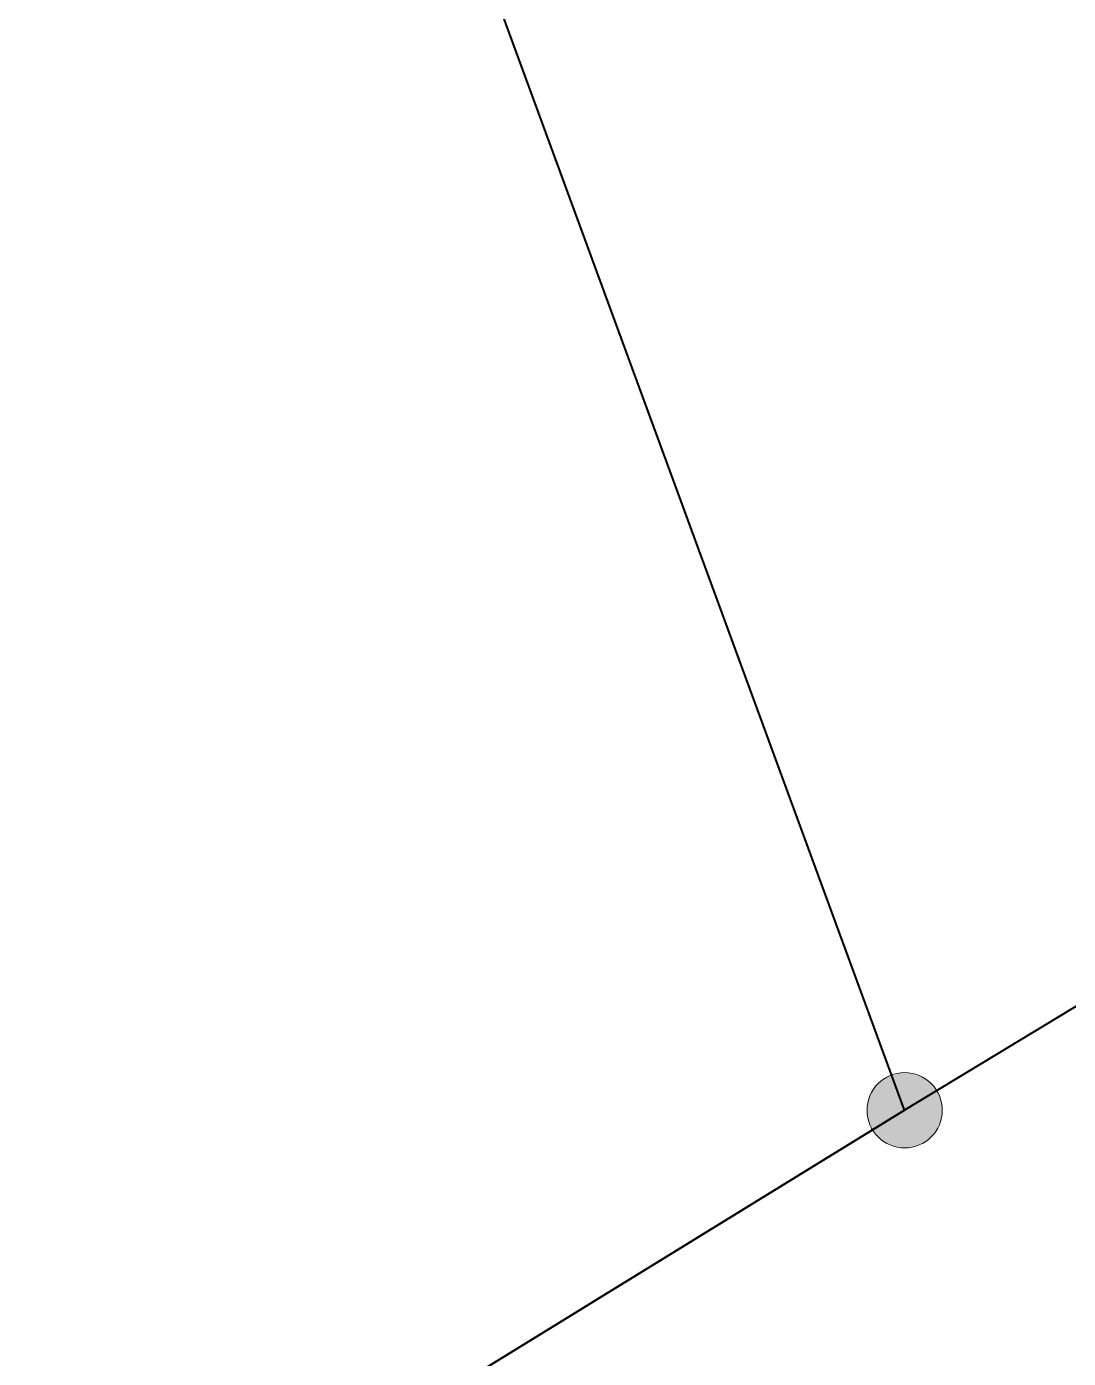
# Model space of a CAD drawing. Header units: metres. Extents: x 2513914 to 2544706, y 1140005 to 1171926.
# Drawn here: x 2515439.12 to 2515452.95, y 1146529.04 to 1146546.73 of the extents above; entities that cross this region are included whole.
import ezdxf

# ---------------------------------------------------------------- set-up
doc = ezdxf.new("R2010")
doc.units = ezdxf.units.M
doc.linetypes.add('MO_I', pattern=[2, 1.5, -0.5])
for name, color, linetype, lineweight in [('MO_BF', 7, 'Continuous', 40), ('MO_BF_PTS', 7, 'Continuous', 20), ('MO_CS_RD_ROUTE', 7, 'MO_I', 20), ('MO_CS_SV_JARDIN', 7, 'MO_I', 20)]:
    doc.layers.add(name, color=color, linetype=linetype, lineweight=lineweight)
doc.layers.add('MO_BF_PTS_CA', color=7, linetype='Continuous', lineweight=18, true_color=0xffffff)

# ---------------------------------------------------------------- blocks, each defined once
blk = doc.blocks.new('PTS_BF_CHEVILLE')
at = {"layer": 'MO_BF_PTS_CA'}
h = blk.add_hatch(color=256, dxfattribs=at)
edge = h.paths.add_edge_path()
edge.add_arc((0, 0), 0.0005, 0, 360)
at = {"layer": 'MO_BF_PTS', "linetype": 'Continuous'}
blk.add_circle((0, 0), 0.0005, dxfattribs=at)
blk.add_point((0, 0), dxfattribs=at)

msp = doc.modelspace()

# ---------------------------------------------------------------- linework, layer by layer
at = {"layer": 'MO_BF', "flags": 128}
for points in [[(2515463.478, 1146565.059), (2515463.278, 1146543.169), (2515458.768, 1146537.179), (2515450.778, 1146532.339), (2515442.368, 1146555.269), (2515440.148, 1146561.329), (2515440.118, 1146561.409), (2515439.128, 1146564.379), (2515458.768, 1146569.099), (2515461.778, 1146567.799)], [(2515440.148, 1146561.329), (2515440.118, 1146561.409), (2515439.128, 1146564.379), (2515408.028, 1146556.959), (2515410.808, 1146550.329), (2515425.088, 1146516.529), (2515450.778, 1146532.339), (2515442.368, 1146555.269)]]:
    msp.add_lwpolyline(points, close=True, dxfattribs=at)
msp.add_lwpolyline([(2515456.258, 1146415.33), (2515451.598, 1146427.34), (2515445.718, 1146442.13), (2515444.428, 1146445.37), (2515428.408, 1146485.66), (2515427.358, 1146487.98), (2515423.608, 1146497.26), (2515421.918, 1146502.54), (2515421.528, 1146504.7), (2515421.758, 1146507.12), (2515422.868, 1146509.12), (2515424.388, 1146510.33), (2515455.088, 1146527.479), (2515463.488, 1146531.909), (2515463.278, 1146543.169), (2515458.768, 1146537.179), (2515450.778, 1146532.339), (2515425.088, 1146516.529), (2515424.458, 1146516.079), (2515411.379, 1146509.1), (2515412.779, 1146501.07), (2515428.149, 1146470.31), (2515432.089, 1146458.66), (2515444.939, 1146422.77)], dxfattribs=at)
at = {"layer": 'MO_CS_RD_ROUTE', "flags": 128}
msp.add_lwpolyline([(2515467.089, 1146349.37), (2515472.309, 1146347.23), (2515483.078, 1146333.13), (2515481.747, 1146352.221), (2515481.323, 1146358.307), (2515480.848, 1146365.13), (2515477.438, 1146373.48), (2515476.578, 1146374.75), (2515472.488, 1146380.47), (2515472.138, 1146380.25), (2515463.528, 1146395.67), (2515464.048, 1146395.92), (2515461.668, 1146401.38), (2515456.258, 1146415.33), (2515451.598, 1146427.34), (2515445.718, 1146442.13), (2515444.428, 1146445.37), (2515428.408, 1146485.66), (2515427.358, 1146487.98), (2515423.608, 1146497.26), (2515421.918, 1146502.54), (2515421.528, 1146504.7), (2515421.758, 1146507.12), (2515422.868, 1146509.12), (2515424.388, 1146510.33), (2515455.088, 1146527.479), (2515463.488, 1146531.909), (2515463.278, 1146543.169), (2515458.768, 1146537.179), (2515450.778, 1146532.339), (2515425.088, 1146516.529), (2515424.458, 1146516.079), (2515411.379, 1146509.1), (2515412.779, 1146501.07), (2515428.149, 1146470.31), (2515432.089, 1146458.66), (2515444.939, 1146422.77), (2515453.009, 1146402.69), (2515454.597, 1146400.441), (2515459.518, 1146393.38), (2515459.998, 1146393.69), (2515468.618, 1146378.34), (2515468.278, 1146378.15), (2515471.688, 1146370.32), (2515471.898, 1146369.48), (2515471.658, 1146368.56), (2515470.778, 1146366.91), (2515470.528, 1146366.43), (2515461.319, 1146358.2), (2515419.799, 1146331.581), (2515425.869, 1146322.911), (2515438.199, 1146330.831)], close=True, dxfattribs=at)
at = {"layer": 'MO_CS_SV_JARDIN', "flags": 128}
msp.add_lwpolyline([(2515187.54, 1146481.531), (2515197.92, 1146493.831), (2515231.08, 1146526.041), (2515247.23, 1146539.211), (2515248.77, 1146540.471), (2515281.199, 1146571.86, -0.130553), (2515291.109, 1146574.44), (2515325.369, 1146579.34, -0.288958), (2515336.429, 1146572.93), (2515352.119, 1146539.52), (2515353.159, 1146537.84), (2515354.519, 1146535.63), (2515365.559, 1146543.03), (2515371.659, 1146546.66), (2515378.159, 1146549.52), (2515408.028, 1146556.959), (2515439.128, 1146564.379), (2515458.768, 1146569.099), (2515461.778, 1146567.799), (2515463.478, 1146565.059), (2515463.278, 1146543.169), (2515458.768, 1146537.179), (2515450.778, 1146532.339), (2515425.088, 1146516.529), (2515424.458, 1146516.079), (2515411.379, 1146509.1), (2515412.779, 1146501.07), (2515428.149, 1146470.31), (2515432.089, 1146458.66), (2515387.569, 1146428.04), (2515395.599, 1146415.51), (2515393.949, 1146414.46), (2515404.769, 1146397.59), (2515406.409, 1146398.64), (2515406.659, 1146398.26), (2515345.709, 1146358.891), (2515314.049, 1146338.692), (2515305.16, 1146352.061), (2515295.741, 1146366.247), (2515293.86, 1146364.921), (2515294.2, 1146364.531), (2515278.77, 1146353.542), (2515260.41, 1146340.772), (2515261.76, 1146338.702), (2515262.99, 1146339.522), (2515266.21, 1146334.682), (2515265.89, 1146332.492), (2515261.22, 1146329.302), (2515261.04, 1146329.112), (2515252.81, 1146335.992), (2515244.74, 1146343.302), (2515237.32, 1146351.262), (2515222.78, 1146371.652), (2515196.49, 1146410.902), (2515197.22, 1146418.522), (2515203.67, 1146424.852), (2515185.81, 1146454.442), (2515183.82, 1146461.771), (2515183.95, 1146471.951)], format="xyb", close=True, dxfattribs=at)

# ---------------------------------------------------------------- block references
at = {"layer": 'MO_BF_PTS', "xscale": 1000, "yscale": 1000, "zscale": 1000}
msp.add_blockref('PTS_BF_CHEVILLE', (2515450.778, 1146532.339), dxfattribs=at)

doc.saveas('drawing.dxf')
